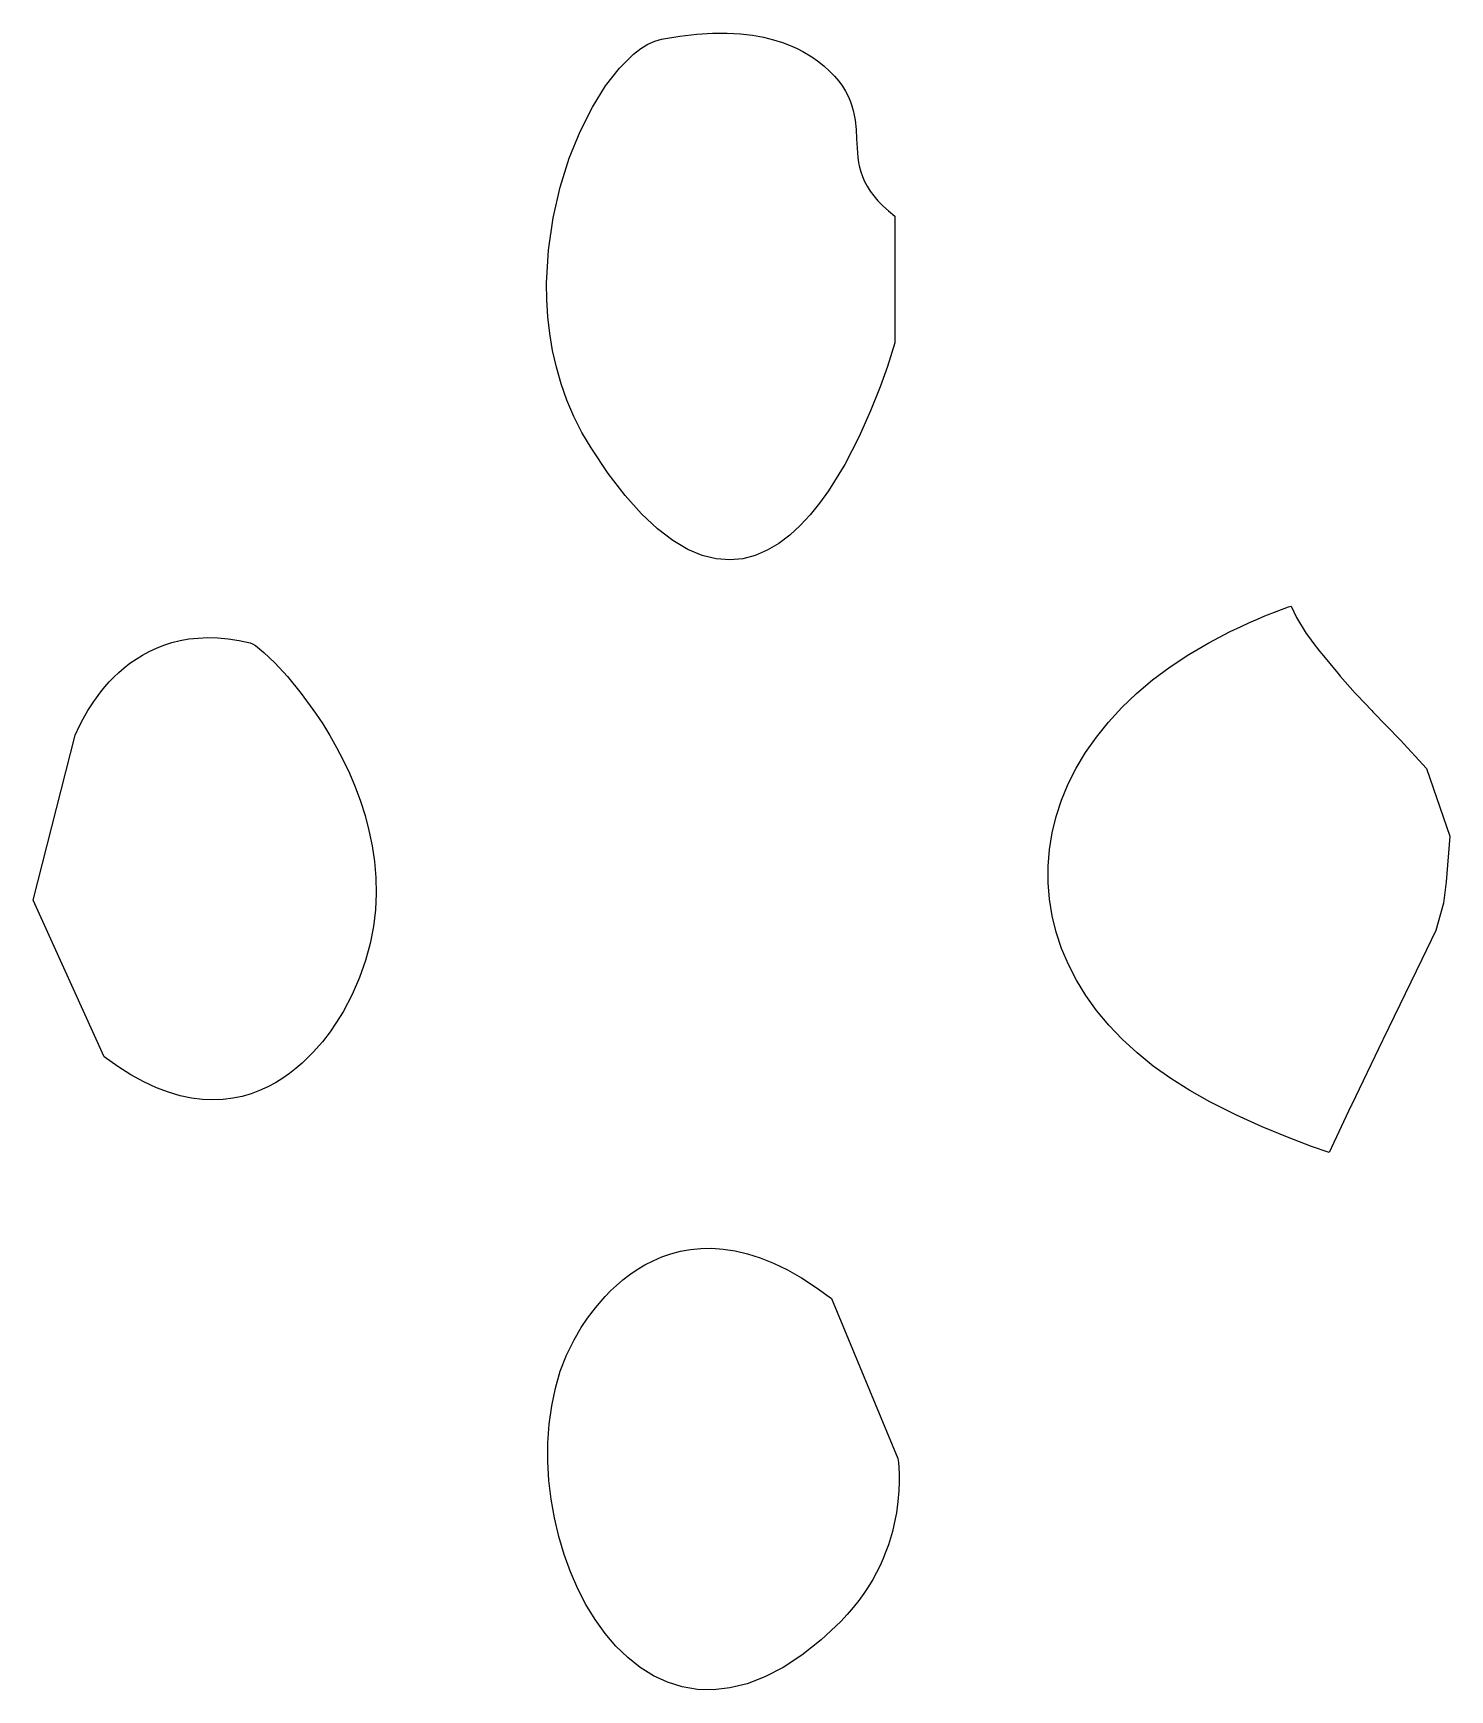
# Model space of a CAD drawing. Header units: millimetres. Extents: x 73 to 173, y -160 to -92.
# Drawn here: x 146.897 to 147.393, y -138.323 to -137.743 of the extents above; entities that cross this region are included whole.
import ezdxf

# ---------------------------------------------------------------- set-up
doc = ezdxf.new("R2010")
doc.units = ezdxf.units.MM
doc.layers.add('F.Silkscreen', color=41, linetype='CONTINUOUS', true_color=0xf2eda1)

msp = doc.modelspace()

# ---------------------------------------------------------------- linework, layer by layer
at = {"layer": 'F.Silkscreen', "linetype": 'CONTINUOUS'}
for p, q in [((147.123485, -137.743735), (147.12945, -137.743039)), ((147.12945, -137.743039), (147.134966, -137.742716)), ((147.134966, -137.742716), (147.140054, -137.742695)), ((147.140054, -137.742695), (147.14472, -137.742967)), ((147.14472, -137.742967), (147.148986, -137.743464)), ((147.107306, -137.75002), (147.109783, -137.74812)), ((147.109783, -137.74812), (147.112249, -137.746602)), ((147.112249, -137.746602), (147.114687, -137.745498)), ((147.114687, -137.745498), (147.11706, -137.744827)), ((147.11706, -137.744827), (147.123485, -137.743735)), ((147.148986, -137.743464), (147.152855, -137.744154)), ((147.152855, -137.744154), (147.156334, -137.745008)), ((147.156334, -137.745008), (147.159441, -137.745961)), ((147.159441, -137.745961), (147.162182, -137.746991)), ((147.162182, -137.746991), (147.164575, -137.748058)), ((147.164575, -137.748058), (147.166636, -137.74911)), ((147.102341, -137.754922), (147.107306, -137.75002)), ((147.166636, -137.74911), (147.169774, -137.751004)), ((147.169774, -137.751004), (147.171686, -137.752375)), ((147.171686, -137.752375), (147.173954, -137.7542)), ((147.173954, -137.7542), (147.175949, -137.755997)), ((147.097478, -137.761174), (147.102341, -137.754922)), ((147.175949, -137.755997), (147.177697, -137.757782)), ((147.177697, -137.757782), (147.179198, -137.759543)), ((147.179198, -137.759543), (147.180488, -137.761291)), ((147.092848, -137.768618), (147.097478, -137.761174)), ((147.180488, -137.761291), (147.181566, -137.763018)), ((147.181566, -137.763018), (147.182475, -137.764742)), ((147.182475, -137.764742), (147.183223, -137.766445)), ((147.183223, -137.766445), (147.183812, -137.768127)), ((147.088582, -137.777119), (147.092848, -137.768618)), ((147.183812, -137.768127), (147.184269, -137.769822)), ((147.184269, -137.769822), (147.184632, -137.77149)), ((147.184632, -137.77149), (147.1849, -137.773151)), ((147.084781, -137.786524), (147.088582, -137.777119)), ((147.1849, -137.773151), (147.185235, -137.776462)), ((147.185235, -137.776462), (147.185407, -137.779753)), ((147.185407, -137.779753), (147.185585, -137.783038)), ((147.185585, -137.783038), (147.185907, -137.78633)), ((147.08159, -137.796695), (147.084781, -137.786524)), ((147.185907, -137.78633), (147.18615, -137.787991)), ((147.18615, -137.787991), (147.186495, -137.789642)), ((147.186495, -137.789642), (147.186949, -137.791308)), ((147.186949, -137.791308), (147.187525, -137.79298)), ((147.187525, -137.79298), (147.188237, -137.794658)), ((147.188237, -137.794658), (147.189122, -137.796344)), ((147.079116, -137.807476), (147.08159, -137.796695)), ((147.189122, -137.796344), (147.190183, -137.798054)), ((147.190183, -137.798054), (147.191444, -137.799773)), ((147.191444, -137.799773), (147.192911, -137.801506)), ((147.192911, -137.801506), (147.194622, -137.803247)), ((147.194622, -137.803247), (147.196574, -137.805019)), ((147.196574, -137.805019), (147.198802, -137.806801)), ((147.198802, -137.806801), (147.198856, -137.851248)), ((147.077492, -137.818738), (147.079116, -137.807476)), ((147.076832, -137.830337), (147.077492, -137.818738)), ((147.076904, -137.836211), (147.076832, -137.830337)), ((147.077262, -137.842106), (147.076904, -137.836211)), ((147.077925, -137.848008), (147.077262, -137.842106)), ((147.078916, -137.853915), (147.077925, -137.848008)), ((147.198856, -137.851248), (147.19624, -137.859535)), ((147.080233, -137.859794), (147.078916, -137.853915)), ((147.081905, -137.865616), (147.080233, -137.859794)), ((147.19624, -137.859535), (147.193691, -137.866679)), ((147.083935, -137.871374), (147.081905, -137.865616)), ((147.193691, -137.866679), (147.190347, -137.875128)), ((147.086351, -137.877056), (147.083935, -137.871374)), ((147.190347, -137.875128), (147.186211, -137.884371)), ((147.089155, -137.88264), (147.086351, -137.877056)), ((147.092377, -137.888112), (147.089155, -137.88264)), ((147.098426, -137.897089), (147.092377, -137.888112)), ((147.186211, -137.884371), (147.181293, -137.893861)), ((147.181293, -137.893861), (147.175613, -137.903089)), ((147.104323, -137.904763), (147.098426, -137.897089)), ((147.110058, -137.9112), (147.104323, -137.904763)), ((147.175613, -137.903089), (147.172488, -137.907444)), ((147.115626, -137.916454), (147.110058, -137.9112)), ((147.16918, -137.911542), (147.165693, -137.915306)), ((147.172488, -137.907444), (147.16918, -137.911542)), ((147.121027, -137.920603), (147.115626, -137.916454)), ((147.165693, -137.915306), (147.162024, -137.918679)), ((147.126268, -137.92369), (147.121027, -137.920603)), ((147.158166, -137.9216), (147.15414, -137.923989)), ((147.162024, -137.918679), (147.158166, -137.9216)), ((147.131341, -137.925815), (147.126268, -137.92369)), ((147.136234, -137.927021), (147.131341, -137.925815)), ((147.140989, -137.927376), (147.136234, -137.927021)), ((147.145536, -137.926948), (147.140989, -137.927376)), ((147.149921, -137.925789), (147.145536, -137.926948)), ((147.15414, -137.923989), (147.149921, -137.925789)), ((147.328435, -137.947007), (147.332851, -137.945281)), ((147.332851, -137.945281), (147.336815, -137.943831)), ((147.336815, -137.943831), (147.337682, -137.943513)), ((147.337682, -137.943513), (147.339599, -137.947521)), ((147.316381, -137.952468), (147.319944, -137.950758)), ((147.319944, -137.950758), (147.323099, -137.949309)), ((147.323099, -137.949309), (147.325918, -137.948068)), ((147.325918, -137.948068), (147.328435, -137.947007)), ((147.339599, -137.947521), (147.343006, -137.953192)), ((146.940096, -137.958262), (146.942744, -137.957232)), ((146.942744, -137.957232), (146.945528, -137.956343)), ((146.945528, -137.956343), (146.948441, -137.955619)), ((146.948441, -137.955619), (146.95151, -137.955073)), ((146.95151, -137.955073), (146.954716, -137.954731)), ((146.954716, -137.954731), (146.958074, -137.954587)), ((146.958074, -137.954587), (146.961571, -137.954676)), ((146.961571, -137.954676), (146.965232, -137.954993)), ((146.965232, -137.954993), (146.969041, -137.955572)), ((146.969041, -137.955572), (146.973009, -137.956412)), ((146.973009, -137.956412), (146.97377, -137.956735)), ((146.97377, -137.956735), (146.974828, -137.957409)), ((146.974828, -137.957409), (146.977751, -137.959778)), ((147.30184, -137.960491), (147.308874, -137.956367)), ((147.308874, -137.956367), (147.316381, -137.952468)), ((147.343006, -137.953192), (147.344451, -137.955149)), ((147.344451, -137.955149), (147.344985, -137.955856)), ((147.344985, -137.955856), (147.347681, -137.959349)), ((146.928836, -137.965159), (146.930828, -137.963598)), ((146.930828, -137.963598), (146.932955, -137.962111)), ((146.932955, -137.962111), (146.935205, -137.96072)), ((146.935205, -137.96072), (146.937583, -137.95943)), ((146.937583, -137.95943), (146.940096, -137.958262)), ((146.977751, -137.959778), (146.981552, -137.963416)), ((146.981552, -137.963416), (146.985994, -137.968231)), ((147.295269, -137.964856), (147.30184, -137.960491)), ((147.347681, -137.959349), (147.348415, -137.960269)), ((147.348415, -137.960269), (147.354023, -137.967065)), ((146.923569, -137.970139), (146.925204, -137.968445)), ((146.925204, -137.968445), (146.92696, -137.966781)), ((146.92696, -137.966781), (146.928836, -137.965159)), ((146.985994, -137.968231), (146.990841, -137.974133)), ((147.283536, -137.974183), (147.289172, -137.96942)), ((147.289172, -137.96942), (147.295269, -137.964856)), ((147.354023, -137.967065), (147.354922, -137.968113)), ((147.354922, -137.968113), (147.360189, -137.974015)), ((146.918146, -137.97695), (146.920641, -137.97357)), ((146.920641, -137.97357), (146.922047, -137.97185)), ((146.922047, -137.97185), (146.923569, -137.970139)), ((146.990841, -137.974133), (146.995873, -137.981054)), ((147.278373, -137.979128), (147.283536, -137.974183)), ((147.360189, -137.974015), (147.360831, -137.974714)), ((147.360831, -137.974714), (147.365935, -137.980122)), ((146.914411, -137.983048), (146.916089, -137.980144)), ((146.916089, -137.980144), (146.918146, -137.97695)), ((146.995873, -137.981054), (146.998384, -137.984859)), ((147.273683, -137.984215), (147.278373, -137.979128)), ((147.365935, -137.980122), (147.366354, -137.980559)), ((147.366354, -137.980559), (147.375955, -137.990423)), ((146.911665, -137.988839), (146.913146, -137.985547)), ((146.913146, -137.985547), (146.914411, -137.983048)), ((146.998384, -137.984859), (147.000856, -137.988885)), ((147.269455, -137.989463), (147.273683, -137.984215)), ((146.89691, -138.046625), (146.911665, -137.988839)), ((147.000856, -137.988885), (147.003256, -137.993108)), ((147.26569, -137.994831), (147.269455, -137.989463)), ((147.375955, -137.990423), (147.385168, -138.000453)), ((147.003256, -137.993108), (147.005557, -137.997536)), ((147.005557, -137.997536), (147.007733, -138.002148)), ((147.262403, -138.000313), (147.26569, -137.994831)), ((147.007733, -138.002148), (147.009758, -138.006929)), ((147.259582, -138.005897), (147.262403, -138.000313)), ((147.385168, -138.000453), (147.393312, -138.024237)), ((147.009758, -138.006929), (147.011586, -138.01187)), ((147.257234, -138.011553), (147.259582, -138.005897)), ((147.011586, -138.01187), (147.013209, -138.016966)), ((147.255357, -138.017287), (147.257234, -138.011553)), ((147.013209, -138.016966), (147.014588, -138.022198)), ((147.25395, -138.02305), (147.255357, -138.017287)), ((147.014588, -138.022198), (147.015691, -138.02756)), ((147.015691, -138.02756), (147.016492, -138.033036)), ((147.253007, -138.028864), (147.25395, -138.02305)), ((147.393312, -138.024237), (147.39198, -138.040238)), ((147.016492, -138.033036), (147.016971, -138.038627)), ((147.252539, -138.03469), (147.253007, -138.028864)), ((147.016971, -138.038627), (147.017091, -138.044299)), ((147.252539, -138.040515), (147.252539, -138.03469)), ((147.017091, -138.044299), (147.01682, -138.050062)), ((147.253019, -138.046328), (147.252539, -138.040515)), ((147.39198, -138.040238), (147.391139, -138.04765)), ((146.92174, -138.101494), (146.89691, -138.046625)), ((147.01682, -138.050062), (147.016136, -138.0559)), ((147.25397, -138.052113), (147.253019, -138.046328)), ((147.391139, -138.04765), (147.388388, -138.05725)), ((147.016136, -138.0559), (147.015009, -138.061795)), ((147.255377, -138.057855), (147.25397, -138.052113)), ((147.015009, -138.061795), (147.013417, -138.067741)), ((147.257268, -138.063533), (147.255377, -138.057855)), ((147.388388, -138.05725), (147.383519, -138.067456)), ((147.013417, -138.067741), (147.011304, -138.073726)), ((147.259637, -138.069131), (147.257268, -138.063533)), ((147.383519, -138.067456), (147.369911, -138.095298)), ((147.011304, -138.073726), (147.008671, -138.079736)), ((147.262457, -138.074622), (147.259637, -138.069131)), ((147.008671, -138.079736), (147.005482, -138.085764)), ((147.265767, -138.080021), (147.262457, -138.074622)), ((147.269547, -138.08529), (147.265767, -138.080021)), ((147.005482, -138.085764), (147.003024, -138.089749)), ((147.273806, -138.09042), (147.269547, -138.08529)), ((147.003024, -138.089749), (147.000933, -138.092791)), ((147.278527, -138.095381), (147.273806, -138.09042)), ((146.99825, -138.096254), (146.995, -138.099967)), ((147.000933, -138.092791), (146.99825, -138.096254)), ((147.283725, -138.100177), (147.278527, -138.095381)), ((147.369666, -138.095803), (147.358844, -138.118437)), ((147.369667, -138.095804), (147.369666, -138.095803)), ((147.369911, -138.095298), (147.369667, -138.095804)), ((146.926533, -138.104932), (146.92174, -138.101494)), ((146.995, -138.099967), (146.991165, -138.103729)), ((147.289402, -138.104785), (147.283725, -138.100177)), ((146.931194, -138.107877), (146.926533, -138.104932)), ((146.93571, -138.110356), (146.931194, -138.107877)), ((146.984346, -138.109034), (146.981787, -138.110629)), ((146.986768, -138.107344), (146.984346, -138.109034)), ((146.989038, -138.105563), (146.986768, -138.107344)), ((146.991165, -138.103729), (146.989038, -138.105563)), ((147.295551, -138.109193), (147.289402, -138.104785)), ((146.940098, -138.11238), (146.93571, -138.110356)), ((146.944344, -138.113983), (146.940098, -138.11238)), ((146.948443, -138.11519), (146.944344, -138.113983)), ((146.973263, -138.114493), (146.970141, -138.115397)), ((146.976245, -138.113381), (146.973263, -138.114493)), ((146.979088, -138.112081), (146.976245, -138.113381)), ((146.981787, -138.110629), (146.979088, -138.112081)), ((147.302175, -138.113372), (147.295551, -138.109193)), ((147.309267, -138.11731), (147.302175, -138.113372)), ((146.952409, -138.11602), (146.948443, -138.11519)), ((146.956234, -138.116504), (146.952409, -138.11602)), ((146.959928, -138.116653), (146.956234, -138.116504)), ((146.963474, -138.116504), (146.959928, -138.116653)), ((146.966877, -138.116077), (146.963474, -138.116504)), ((146.970141, -138.115397), (146.966877, -138.116077)), ((147.313937, -138.119692), (147.309267, -138.11731)), ((147.318556, -138.121944), (147.313937, -138.119692)), ((147.358654, -138.118841), (147.351002, -138.135128)), ((147.358845, -138.118438), (147.358654, -138.118841)), ((147.358844, -138.118437), (147.358845, -138.118438)), ((147.327599, -138.126074), (147.318556, -138.121944)), ((147.336373, -138.129737), (147.327599, -138.126074)), ((147.344801, -138.132964), (147.336373, -138.129737)), ((147.351002, -138.135128), (147.344801, -138.132964)), ((147.114118, -138.17301), (147.117147, -138.171701)), ((147.117147, -138.171701), (147.120341, -138.170594)), ((147.120341, -138.170594), (147.123692, -138.169702)), ((147.123692, -138.169702), (147.127208, -138.169071)), ((147.127208, -138.169071), (147.130881, -138.168728)), ((147.130881, -138.168728), (147.134715, -138.168669)), ((147.134715, -138.168669), (147.138718, -138.168955)), ((147.138718, -138.168955), (147.142885, -138.169599)), ((147.142885, -138.169599), (147.147208, -138.170622)), ((147.147208, -138.170622), (147.151702, -138.17205)), ((147.151702, -138.17205), (147.156357, -138.173919)), ((147.103579, -138.179735), (147.105973, -138.17788)), ((147.105973, -138.17788), (147.10853, -138.176126)), ((147.10853, -138.176126), (147.111244, -138.174496)), ((147.111244, -138.174496), (147.114118, -138.17301)), ((147.156357, -138.173919), (147.161182, -138.176249)), ((147.161182, -138.176249), (147.166169, -138.179062)), ((147.09732, -138.185606), (147.099244, -138.183621)), ((147.099244, -138.183621), (147.101334, -138.181656)), ((147.101334, -138.181656), (147.103579, -138.179735)), ((147.166169, -138.179062), (147.17133, -138.182386)), ((147.17133, -138.182386), (147.176655, -138.186251)), ((147.091143, -138.193201), (147.093918, -138.189525)), ((147.093918, -138.189525), (147.09732, -138.185606)), ((147.176655, -138.186251), (147.199924, -138.242337)), ((147.088969, -138.196435), (147.091143, -138.193201)), ((147.083793, -138.206083), (147.086449, -138.200717)), ((147.086449, -138.200717), (147.088969, -138.196435)), ((147.081618, -138.211765), (147.083793, -138.206083)), ((147.079889, -138.217738), (147.081618, -138.211765)), ((147.078605, -138.22392), (147.079889, -138.217738)), ((147.077754, -138.23029), (147.078605, -138.22392)), ((147.077307, -138.236797), (147.077754, -138.23029)), ((147.07729, -138.243376), (147.077307, -138.236797)), ((147.199924, -138.242337), (147.200108, -138.243762)), ((147.077655, -138.250004), (147.07729, -138.243376)), ((147.200108, -138.243762), (147.200236, -138.245446)), ((147.200236, -138.245446), (147.200346, -138.247707)), ((147.200346, -138.247707), (147.200365, -138.250486)), ((147.078421, -138.256622), (147.077655, -138.250004)), ((147.200245, -138.253729), (147.199931, -138.25738)), ((147.200365, -138.250486), (147.200245, -138.253729)), ((147.079568, -138.263201), (147.078421, -138.256622)), ((147.199931, -138.25738), (147.199382, -138.261375)), ((147.08108, -138.269662), (147.079568, -138.263201)), ((147.198525, -138.265678), (147.197973, -138.267921)), ((147.198989, -138.263498), (147.198525, -138.265678)), ((147.199382, -138.261375), (147.198989, -138.263498)), ((147.082951, -138.275974), (147.08108, -138.269662)), ((147.19733, -138.270219), (147.196581, -138.272567)), ((147.197973, -138.267921), (147.19733, -138.270219)), ((147.085165, -138.282104), (147.082951, -138.275974)), ((147.194764, -138.277366), (147.19368, -138.27981)), ((147.195735, -138.27495), (147.194764, -138.277366)), ((147.196581, -138.272567), (147.195735, -138.27495)), ((147.08772, -138.287983), (147.085165, -138.282104)), ((147.192472, -138.282276), (147.19113, -138.28474)), ((147.19368, -138.27981), (147.192472, -138.282276)), ((147.090616, -138.293581), (147.08772, -138.287983)), ((147.189645, -138.287219), (147.188012, -138.289695)), ((147.19113, -138.28474), (147.189645, -138.287219)), ((147.093813, -138.298837), (147.090616, -138.293581)), ((147.184294, -138.294616), (147.182187, -138.297045)), ((147.186235, -138.292166), (147.184294, -138.294616)), ((147.188012, -138.289695), (147.186235, -138.292166)), ((147.097326, -138.303726), (147.093813, -138.298837)), ((147.179916, -138.299445), (147.173016, -138.305882)), ((147.182187, -138.297045), (147.179916, -138.299445)), ((147.101133, -138.308173), (147.097326, -138.303726)), ((147.173016, -138.305882), (147.166289, -138.311242)), ((147.10523, -138.312154), (147.101133, -138.308173)), ((147.1096, -138.315616), (147.10523, -138.312154)), ((147.166289, -138.311242), (147.159716, -138.31557)), ((147.114248, -138.318503), (147.1096, -138.315616)), ((147.159716, -138.31557), (147.153313, -138.3189)), ((147.119135, -138.320778), (147.114248, -138.318503)), ((147.124279, -138.322384), (147.119135, -138.320778)), ((147.129654, -138.323294), (147.124279, -138.322384)), ((147.135257, -138.323449), (147.129654, -138.323294)), ((147.14108, -138.322795), (147.135257, -138.323449)), ((147.147087, -138.321288), (147.14108, -138.322795)), ((147.153313, -138.3189), (147.147087, -138.321288))]:
    msp.add_line(p, q, dxfattribs=at)

doc.saveas('drawing.dxf')
